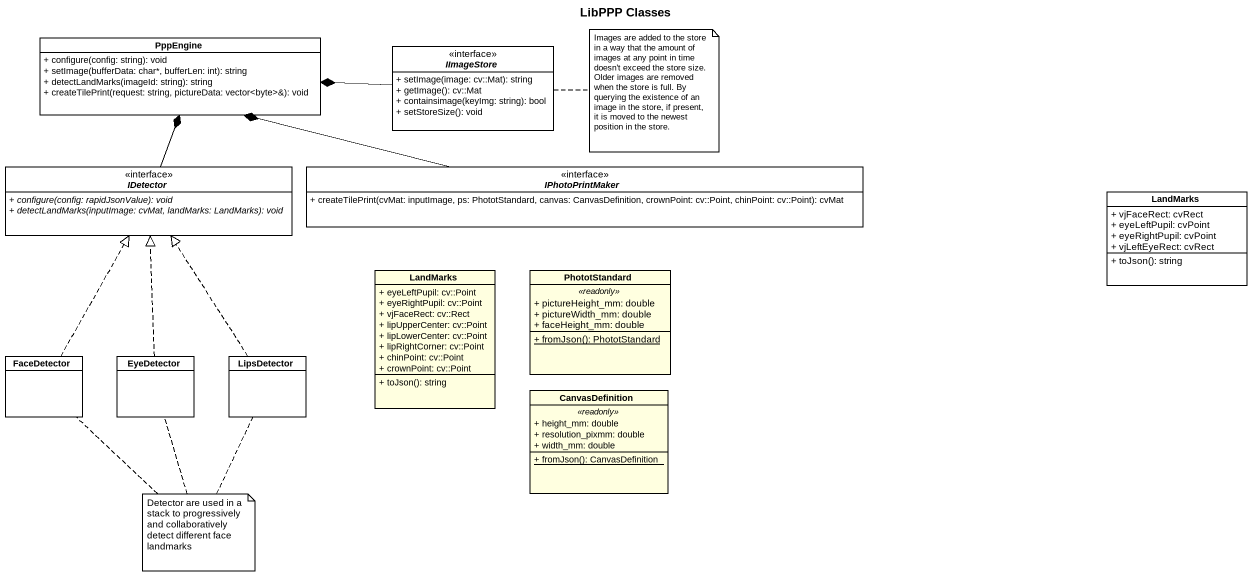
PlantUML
@startuml
title LibPPP Classes
hide circle
hide empty members
skinparam classAttributeIconSize 0
class PppEngine {
  + configure(config: string): void
  + setImage(bufferData: char*, bufferLen: int): string
  + detectLandMarks(imageId: string): string
  + createTilePrint(request: string, pictureData: vector<byte>&): void
}
abstract class IImageStore <<interface>> {
  + setImage(image: cv::Mat): string
  + getImage(): cv::Mat
  + containsimage(keyImg: string): bool
  + setStoreSize(): void
}
abstract class IDetector <<interface>> {
  {abstract} + configure(config: rapidJsonValue): void
  {abstract} + detectLandMarks(inputImage: cvMat, landMarks: LandMarks): void
}
abstract class IPhotoPrintMaker <<interface>> {
  + createTilePrint(cvMat: inputImage, ps: PhototStandard, canvas: CanvasDefinition, crownPoint: cv::Point, chinPoint: cv::Point): cvMat
}
class LandMarks {
  + vjFaceRect: cvRect
  + eyeLeftPupil: cvPoint
  + eyeRightPupil: cvPoint
  + vjLeftEyeRect: cvRect
  + toJson(): string
}
class "LandMarks" as LandMarks_2 #FFFFE0 {
  + eyeLeftPupil: cv::Point
  + eyeRightPupil: cv::Point
  + vjFaceRect: cv::Rect
  + lipUpperCenter: cv::Point
  + lipLowerCenter: cv::Point
  + lipRightCorner: cv::Point
  + chinPoint: cv::Point
  + crownPoint: cv::Point
  + toJson(): string
}
class PhototStandard #FFFFE0 {
  .. <<readonly>> ..
  + pictureHeight_mm: double
  + pictureWidth_mm: double
  + faceHeight_mm: double
  --
  {static} + fromJson(): PhototStandard
}
class FaceDetector
class EyeDetector
class LipsDetector
class CanvasDefinition #FFFFE0 {
  .. <<readonly>> ..
  + height_mm: double
  + resolution_pixmm: double
  + width_mm: double
  --
  {static} + fromJson(): CanvasDefinition
}
IImageStore -left-* PppEngine
IDetector -up-* PppEngine
IPhotoPrintMaker -left-* PppEngine
FaceDetector .up.|> IDetector
EyeDetector .up.|> IDetector
LipsDetector .up.|> IDetector
note right of IImageStore : Images are added to the store in a way that the amount of images at any point in time doesn't exceed the store size. Older images are removed when the store is full. By querying the existence of an image in the store, if present, it is moved to the newest position in the store.
note as N2
  Detector are used in a stack to progressively and collaboratively detect different face landmarks
end note
N2 .. LipsDetector
N2 .. EyeDetector
N2 .. FaceDetector
@enduml
